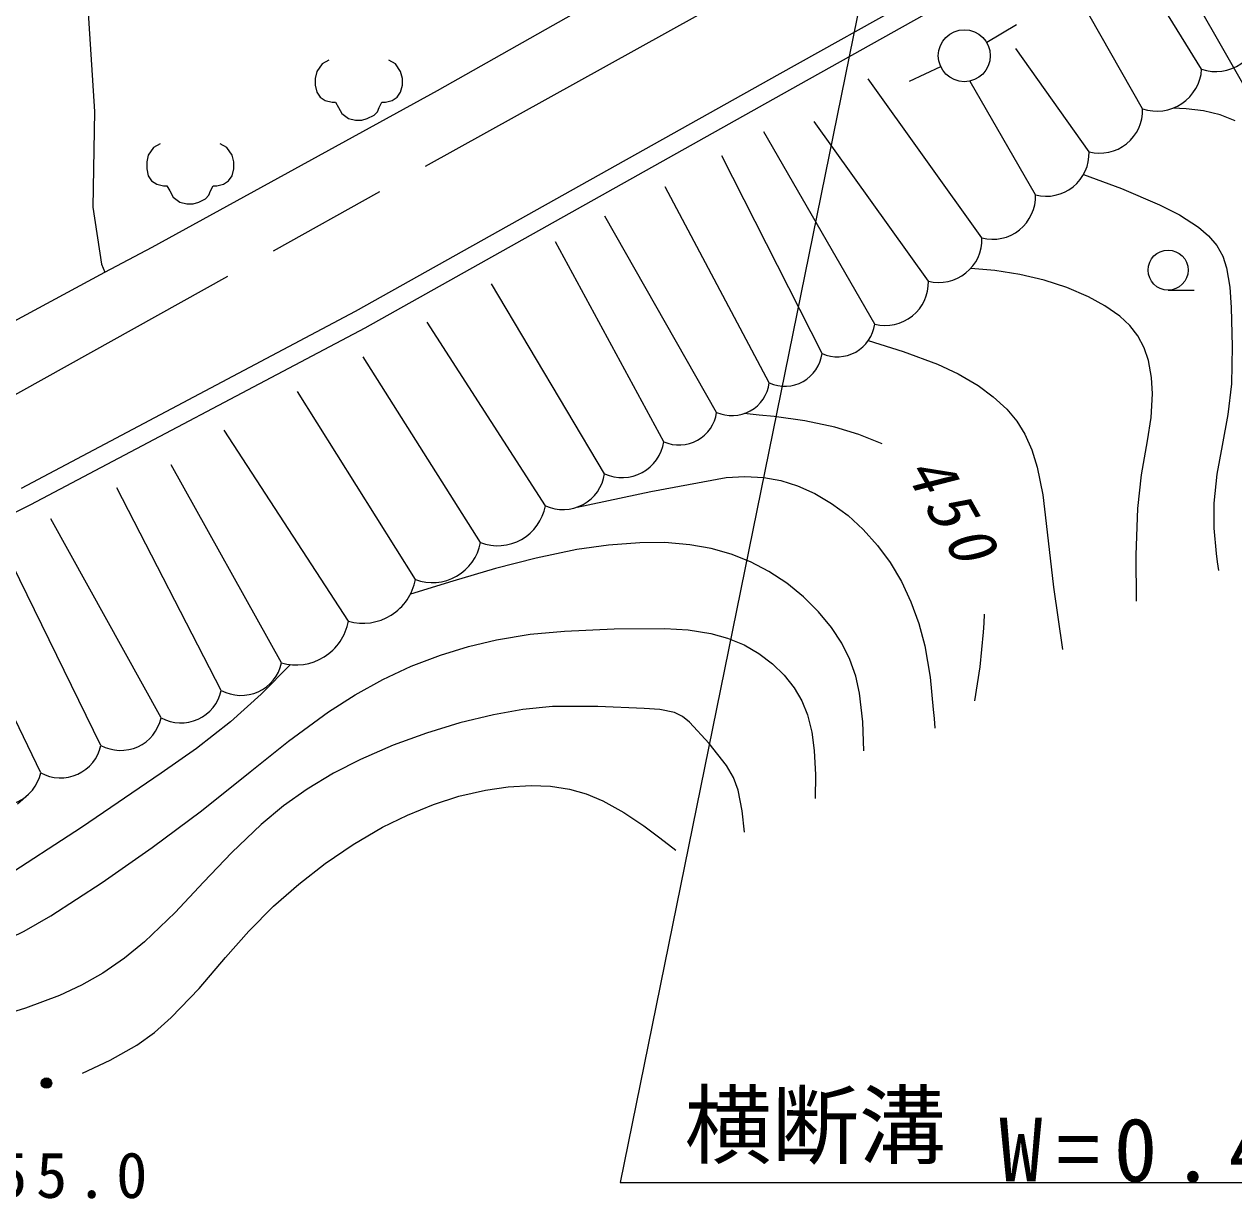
# Model space of a CAD drawing. Units: millimetres, scale not verified. Extents: x 40000 to 680000, y 20000 to 380000.
# Drawn here: x 310435 to 345148, y 243431 to 277156 of the extents above; entities that cross this region are included whole.
import ezdxf
from ezdxf.enums import TextEntityAlignment as Align

# ---------------------------------------------------------------- set-up
doc = ezdxf.new("R2010")
doc.units = ezdxf.units.MM
doc.header["$LTSCALE"] = 1000
doc.linetypes.add('CHAIN', pattern=[18.5, 12, -1.5, 3.5, -1.5])
doc.layers.add('S-SUV', color=7, linetype='Continuous', lineweight=13)
doc.styles.add('ＭＳ ゴシック', font='')
doc.styles.add('ＭＳ 明朝', font='')
doc.styles.get('ＭＳ ゴシック').set_extended_font_data('MS Gothic')
doc.styles.get('ＭＳ 明朝').set_extended_font_data('MS Mincho')

msp = doc.modelspace()

# ---------------------------------------------------------------- linework, layer by layer
at = {"layer": 'S-SUV', "linetype": 'CHAIN'}
msp.add_line((305789, 264082), (340783, 283555), dxfattribs=at)
at = {"layer": 'S-SUV'}
for p, q in [((340783, 283555), (352905, 262287)), ((344226, 275863), (341784, 279813)), ((312137, 279487), (312456, 274651)), ((322294, 275248), (329663, 279422)), ((334727, 279273), (327542, 243900)), ((342532, 274726), (340052, 279078)), ((332132, 275743), (336212, 278023)), ((336519, 277565), (332400, 275263)), ((338057, 276635), (338915, 277150)), ((340995, 273490), (338897, 276453)), ((318982, 276018), (318832, 275793)), ((319176, 276118), (318982, 276018)), ((321089, 276018), (320895, 276118)), ((321239, 275793), (321089, 276018)), ((318832, 275793), (318789, 275599)), ((319945, 268913), (332131, 275743)), ((321289, 275599), (321239, 275793)), ((336734, 275932), (335828, 275509)), ((318789, 275599), (318789, 275406)), ((318789, 275406), (318832, 275206)), ((321239, 275206), (321289, 275406)), ((321289, 275406), (321289, 275599)), ((337921, 271017), (334657, 275583)), ((339458, 272253), (337584, 275508)), ((314103, 270757), (322294, 275248)), ((318832, 275206), (318932, 275062)), ((318932, 275062), (319076, 274962)), ((319076, 274962), (319276, 274918)), ((332400, 275263), (320208, 268430)), ((320801, 274918), (320995, 274962)), ((320995, 274962), (321139, 275062)), ((321139, 275062), (321239, 275206)), ((312456, 274651), (312401, 271904)), ((319276, 274918), (319370, 274918)), ((319370, 274918), (319451, 274768)), ((319451, 274768), (319551, 274593)), ((319551, 274593), (319745, 274443)), ((320476, 274543), (320570, 274643)), ((320570, 274643), (320620, 274768)), ((320620, 274768), (320701, 274918)), ((320701, 274918), (320801, 274918)), ((343594, 274737), (343404, 274747)), ((343784, 274724), (343594, 274737)), ((344278, 274668), (343784, 274724)), ((344758, 274554), (344278, 274668)), ((319745, 274443), (319939, 274399)), ((319939, 274399), (320126, 274399)), ((320126, 274399), (320282, 274443)), ((320282, 274443), (320476, 274543)), ((336383, 269780), (333108, 274364)), ((345191, 274378), (344758, 274554)), ((334846, 268544), (331665, 274061)), ((314143, 273618), (313993, 273393)), ((314337, 273718), (314143, 273618)), ((316250, 273618), (316056, 273718)), ((316400, 273393), (316250, 273618)), ((313993, 273393), (313950, 273199)), ((313950, 273199), (313950, 273005)), ((316450, 273199), (316400, 273393)), ((316450, 273005), (316450, 273199)), ((333332, 267699), (330457, 273378)), ((313950, 273005), (313993, 272805)), ((316400, 272805), (316450, 273005)), ((313993, 272805), (314093, 272661)), ((314093, 272661), (314237, 272561)), ((314237, 272561), (314437, 272518)), ((314437, 272518), (314531, 272518)), ((314531, 272518), (314612, 272368)), ((315781, 272368), (315862, 272518)), ((315862, 272518), (315962, 272518)), ((315962, 272518), (316156, 272561)), ((316156, 272561), (316300, 272661)), ((316300, 272661), (316400, 272805)), ((340833, 272836), (341922, 272437)), ((314612, 272368), (314712, 272193)), ((314712, 272193), (314906, 272043)), ((315637, 272143), (315731, 272243)), ((315731, 272243), (315781, 272368)), ((331819, 266855), (328830, 272486)), ((341922, 272437), (343019, 271969)), ((312401, 271904), (312651, 270262)), ((314906, 272043), (315100, 271999)), ((315100, 271999), (315287, 271999)), ((315287, 271999), (315443, 272043)), ((315443, 272043), (315637, 272143)), ((343019, 271969), (343589, 271678)), ((330305, 266011), (327097, 271646)), ((343589, 271678), (344138, 271328)), ((344138, 271328), (344427, 271081)), ((328791, 265166), (325679, 270911)), ((344427, 271081), (344664, 270799)), ((344664, 270799), (344829, 270496)), ((312753, 270032), (314103, 270757)), ((344829, 270496), (344941, 270162)), ((312651, 270262), (312753, 270032)), ((337948, 270113), (337599, 270144)), ((338286, 270079), (337948, 270113)), ((339004, 269973), (338286, 270079)), ((344941, 270162), (345036, 269602)), ((308970, 268002), (312753, 270032)), ((339709, 269807), (339004, 269973)), ((340355, 269594), (339709, 269807)), ((327092, 264247), (323842, 269703)), ((340980, 269325), (340355, 269594)), ((343263, 269521), (344009, 269521)), ((345036, 269602), (345072, 269019)), ((341451, 269070), (340980, 269325)), ((341876, 268773), (341451, 269070)), ((310356, 263838), (319945, 268913)), ((342160, 268508), (341876, 268773)), ((345072, 269019), (345106, 267906)), ((320208, 268430), (310614, 263352)), ((325394, 263328), (322004, 268600)), ((342395, 268207), (342160, 268508)), ((334660, 268069), (335663, 267762)), ((342574, 267866), (342395, 268207)), ((335663, 267762), (336648, 267398)), ((342699, 267496), (342574, 267866)), ((345106, 267906), (345079, 266827)), ((323528, 262270), (320167, 267603)), ((336648, 267398), (337240, 267118)), ((342788, 267016), (342699, 267496)), ((337240, 267118), (337810, 266781)), ((342817, 266539), (342788, 267016)), ((321662, 261211), (318277, 266605)), ((337810, 266781), (338245, 266461)), ((345079, 266827), (344976, 265945)), ((338245, 266461), (338636, 266099)), ((342777, 265859), (342817, 266539)), ((331531, 265933), (331099, 265976)), ((331953, 265887), (331531, 265933)), ((338636, 266099), (338920, 265758)), ((344976, 265945), (344812, 265061)), ((332838, 265764), (331953, 265887)), ((333697, 265585), (332838, 265764)), ((334391, 265372), (333697, 265585)), ((338920, 265758), (339153, 265387)), ((342676, 265189), (342777, 265859)), ((319740, 260014), (316176, 265503)), ((335061, 265103), (334391, 265372)), ((339153, 265387), (339357, 264932)), ((339357, 264932), (339510, 264440)), ((342504, 264219), (342676, 265189)), ((344812, 265061), (344661, 264232)), ((317819, 258816), (314654, 264505)), ((330580, 264139), (331117, 264171)), ((331117, 264171), (331660, 264143)), ((339510, 264440), (339666, 263643)), ((342394, 263251), (342504, 264219)), ((344661, 264232), (344571, 263400)), ((316091, 258027), (313092, 263846)), ((328418, 263740), (330580, 264139)), ((331660, 264143), (332147, 264052)), ((332147, 264052), (332623, 263901)), ((332623, 263901), (333122, 263678)), ((326308, 263289), (328418, 263740)), ((333122, 263678), (333606, 263393)), ((339666, 263643), (339764, 262820)), ((310614, 263352), (306759, 261456)), ((333606, 263393), (334077, 263046)), ((342344, 261924), (342394, 263251)), ((344571, 263400), (344578, 262683)), ((314364, 257238), (311202, 262953)), ((334077, 263046), (334516, 262647)), ((339764, 262820), (339975, 260989)), ((334516, 262647), (334924, 262192)), ((344578, 262683), (344645, 261955)), ((327199, 262199), (326299, 262069)), ((328099, 262268), (327199, 262199)), ((328822, 262270), (328099, 262268)), ((329542, 262211), (328822, 262270)), ((330146, 262106), (329542, 262211)), ((330725, 261944), (330146, 262106)), ((334924, 262192), (335283, 261702)), ((312637, 256449), (309889, 262061)), ((325124, 261825), (323963, 261523)), ((326299, 262069), (325124, 261825)), ((331281, 261720), (330725, 261944)), ((342354, 260590), (342344, 261924)), ((344645, 261955), (344674, 261715)), ((323963, 261523), (322737, 261165)), ((331804, 261444), (331281, 261720)), ((332318, 261104), (331804, 261444)), ((335283, 261702), (335609, 261155)), ((344674, 261715), (344706, 261466)), ((310909, 255660), (308157, 261378)), ((322737, 261165), (321519, 260791)), ((332799, 260712), (332318, 261104)), ((335609, 261155), (335884, 260572)), ((333227, 260287), (332799, 260712)), ((339975, 260989), (340233, 259206)), ((335884, 260572), (336110, 259949)), ((333601, 259831), (333227, 260287)), ((337982, 259956), (337997, 260216)), ((324953, 259638), (325940, 259733)), ((325940, 259733), (327366, 259800)), ((327366, 259800), (328823, 259806)), ((328823, 259806), (329490, 259763)), ((329490, 259763), (330142, 259659)), ((330142, 259659), (330623, 259528)), ((333895, 259385), (333601, 259831)), ((336110, 259949), (336277, 259312)), ((337873, 258705), (337967, 259697)), ((337967, 259697), (337982, 259956)), ((323181, 259293), (323991, 259484)), ((323991, 259484), (324953, 259638)), ((330623, 259528), (331096, 259334)), ((331096, 259334), (331518, 259090)), ((334132, 258913), (333895, 259385)), ((336277, 259312), (336430, 258406)), ((321543, 258720), (322385, 259043)), ((322385, 259043), (323181, 259293)), ((331518, 259090), (331908, 258794)), ((318073, 258768), (317234, 257924)), ((320726, 258341), (321543, 258720)), ((331908, 258794), (332244, 258466)), ((334301, 258439), (334132, 258913)), ((337721, 257730), (337873, 258705)), ((319931, 257902), (320726, 258341)), ((332244, 258466), (332532, 258099)), ((334411, 257948), (334301, 258439)), ((336430, 258406), (336525, 257478)), ((317234, 257924), (316355, 257126)), ((332532, 258099), (332749, 257727)), ((334500, 257124), (334411, 257948)), ((319166, 257411), (319931, 257902)), ((332749, 257727), (332910, 257331)), ((318020, 256573), (319166, 257411)), ((323899, 257327), (322936, 257096)), ((324746, 257477), (323899, 257327)), ((325597, 257567), (324746, 257477)), ((326896, 257569), (325597, 257567)), ((328231, 257510), (326896, 257569)), ((328674, 257482), (328231, 257510)), ((329093, 257397), (328674, 257482)), ((329327, 257282), (329093, 257397)), ((329531, 257113), (329327, 257282)), ((332910, 257331), (333038, 256828)), ((336525, 257478), (336547, 257217)), ((316355, 257126), (315382, 256364)), ((322936, 257096), (321977, 256804)), ((330092, 256504), (329531, 257113)), ((334528, 256293), (334500, 257124)), ((336547, 257217), (336568, 256946)), ((316916, 255692), (318020, 256573)), ((321977, 256804), (321025, 256454)), ((333038, 256828), (333109, 256299)), ((315382, 256364), (314370, 255648)), ((321025, 256454), (320085, 256043)), ((330589, 255875), (330092, 256504)), ((333109, 256299), (333140, 255607)), ((320085, 256043), (319310, 255647)), ((330786, 255529), (330589, 255875)), ((314370, 255648), (312078, 254087)), ((315526, 254573), (316916, 255692)), ((319310, 255647), (318558, 255196)), ((330923, 255166), (330786, 255529)), ((333140, 255607), (333135, 254924)), ((318558, 255196), (317878, 254709)), ((322912, 254988), (323669, 255165)), ((323669, 255165), (324328, 255264)), ((324328, 255264), (324988, 255301)), ((324988, 255301), (325541, 255276)), ((325541, 255276), (326081, 255192)), ((326081, 255192), (326567, 255054)), ((331043, 254574), (330923, 255166)), ((310247, 254769), (310561, 255047)), ((322181, 254755), (322912, 254988)), ((326567, 255054), (327044, 254856)), ((327044, 254856), (327641, 254526)), ((314112, 253513), (315526, 254573)), ((317878, 254709), (317233, 254173)), ((320718, 254097), (321431, 254450)), ((321431, 254450), (322181, 254755)), ((327641, 254526), (328221, 254138)), ((331106, 253956), (331043, 254574)), ((317233, 254173), (316392, 253373)), ((328221, 254138), (328681, 253796)), ((312078, 254087), (309756, 252579)), ((319880, 253601), (320718, 254097)), ((328681, 253796), (329138, 253444)), ((312669, 252510), (314112, 253513)), ((319074, 253054), (319880, 253601)), ((316392, 253373), (315585, 252522)), ((318315, 252466), (319074, 253054)), ((311197, 251559), (312669, 252510)), ((315585, 252522), (314763, 251649)), ((317593, 251831), (318315, 252466)), ((316883, 251120), (317593, 251831)), ((310436, 251118), (311197, 251559)), ((314763, 251649), (313891, 250813)), ((309659, 250736), (310436, 251118)), ((316214, 250363), (316883, 251120)), ((313891, 250813), (313310, 250337)), ((313310, 250337), (312692, 249909)), ((315453, 249472), (316214, 250363)), ((312692, 249909), (312084, 249561)), ((311452, 249269), (310477, 248908)), ((312084, 249561), (311452, 249269)), ((314656, 248632), (315453, 249472)), ((310477, 248908), (309467, 248598)), ((314174, 248208), (314656, 248632)), ((313664, 247839), (314174, 248208)), ((312902, 247409), (313664, 247839)), ((312111, 247034), (312902, 247409)), ((327542, 243900), (355914, 243900))]:
    msp.add_line(p, q, dxfattribs=at)
for centre, radius in [((337414, 276250), 746), ((343263, 270095), 574), ((311074, 246753), 150), ((311074, 246753), 131), ((311074, 246753), 112), ((311074, 246753), 93.8), ((311074, 246753), 75), ((311074, 246753), 56.3), ((311074, 246753), 37.5), ((311074, 246753), 18.8)]:
    msp.add_circle(centre, radius, dxfattribs=at)
for centre, radius, start, end in [((344632, 277086), 1290, 251.6168, 356.1105), ((342939, 275950), 1290, 251.6168, 356.1105), ((341300, 274685), 1233, 255.6813, 1.9415), ((339763, 273448), 1233, 255.6813, 1.9415), ((338225, 272212), 1233, 255.6813, 1.9415), ((336688, 270975), 1233, 255.6813, 1.9415), ((335151, 269739), 1233, 255.6813, 1.9415), ((333772, 268689), 1083, 246.0256, 352.2858), ((332259, 267845), 1083, 246.0256, 352.2858), ((330745, 267000), 1083, 246.0256, 352.2858), ((329231, 266156), 1083, 246.0256, 352.2858), ((327597, 265344), 1207, 245.2825, 351.5428), ((325898, 264425), 1207, 245.2825, 351.5428), ((324016, 263582), 1400, 249.5728, 349.5479), ((322151, 262524), 1400, 249.5728, 349.5479), ((320155, 261488), 1532, 254.2726, 349.5888), ((318234, 260291), 1532, 254.2726, 349.5888), ((316659, 259070), 1187, 241.4209, 347.6812), ((314932, 258281), 1187, 241.4209, 347.6812), ((313204, 257492), 1187, 241.4209, 347.6812), ((311477, 256702), 1187, 241.4209, 347.6812), ((309750, 255913), 1187, 241.4209, 347.6812)]:
    msp.add_arc(centre, radius, start, end, dxfattribs=at)

# ---------------------------------------------------------------- texts
at = {"layer": 'S-SUV', "style": 'ＭＳ ゴシック'}
msp.add_text('横断溝', height=1833, rotation=359.9, dxfattribs=at).set_placement((329385, 244084), align=Align.BOTTOM_LEFT)
at = {"layer": 'S-SUV', "attachment_point": 7}
for s, insert, char_height, rotation, style in [('\\T1.28;\\Q15;450', (335645, 264351), 1320, 299.4, 'ＭＳ 明朝'), ('\\T1.32;W=0.4\\~H=0.5', (338412, 243900), 1833, 359.9, 'ＭＳ ゴシック'), ('\\T1.28;455.0', (308475, 243440), 1320, 359.9, 'ＭＳ ゴシック')]:
    msp.add_mtext(s, dxfattribs=dict(at, insert=insert, char_height=char_height, rotation=rotation, style=style))

doc.saveas('drawing.dxf')
